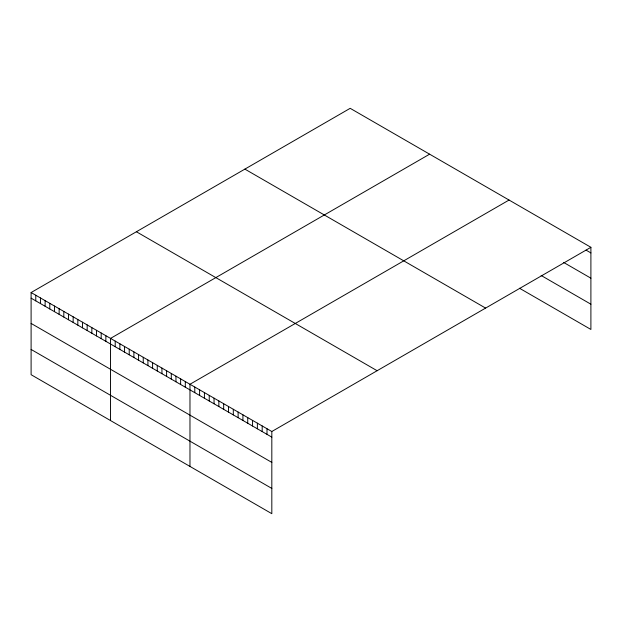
<?xml version="1.0" encoding="UTF-8"?>
<svg xmlns="http://www.w3.org/2000/svg" width="622" height="622" viewBox="0 0 622 622"><rect width="100%" height="100%" fill="white"/><g stroke="black" fill="none" stroke-linecap="round" stroke-linejoin="round"><path stroke-width="0.93" d="M590.9 247.299L271.822 431.512L271.822 513.679L31.1 374.701L31.1 292.542L350.178 108.321L590.9 247.299L590.9 329.458L519.487 288.235M429.615 154.178L110.537 338.399L110.537 420.565M509.053 200.043L189.974 384.264L189.974 466.43M586.087 250.137L590.9 252.921M563.618 262.43L590.9 278.182M541.148 275.484L590.9 304.205M244.881 169.114L485.603 308.092M136.397 231.749L377.119 370.72M31.1 292.542L271.822 431.512M31.1 298.163L271.822 437.142M31.1 323.424L271.822 462.403M31.1 349.447L271.822 488.425M267.001 428.737L267.001 434.358M262.189 425.953L262.189 431.582M257.376 423.178L257.376 428.799M252.563 420.402L252.563 426.023M247.743 417.619L247.743 423.24M242.93 414.843L242.93 420.464M238.117 412.059L238.117 417.681M233.304 409.284L233.304 414.905M228.492 406.5L228.492 412.122M223.671 403.725L223.671 409.346M218.858 400.941L218.858 406.563M214.046 398.166L214.046 403.787M209.233 395.382L209.233 401.003M204.42 392.606L204.42 398.228M199.6 389.823L199.6 395.444M194.787 387.047L194.787 392.669M185.302 381.566L185.302 387.187M180.629 378.868L180.629 384.489M175.956 376.17L175.956 381.791M171.283 373.472L171.283 379.093M166.61 370.774L166.61 376.403M161.938 368.076L161.938 373.705M157.265 365.378L157.265 371.007M152.592 362.68L152.592 368.31M147.919 359.982L147.919 365.612M143.247 357.285L143.247 362.914M138.574 354.587L138.574 360.216M133.901 351.889L133.901 357.518M129.228 349.191L129.228 354.82M124.555 346.493L124.555 352.122M119.883 343.795L119.883 349.424M115.21 341.097L115.21 346.726M105.864 335.701L105.864 341.33M101.192 333.003L101.192 338.632M96.519 330.305L96.519 335.934M91.846 327.607L91.846 333.236M87.173 324.909L87.173 330.539M82.501 322.212L82.501 327.841M77.828 319.514L77.828 325.143M73.155 316.816L73.155 322.445M68.482 314.118L68.482 319.747M63.809 311.42L63.809 317.049M59.137 308.73L59.137 314.351M54.464 306.032L54.464 311.653M49.791 303.334L49.791 308.955M45.118 300.636L45.118 306.257M40.446 297.938L40.446 303.559M35.773 295.24L35.773 300.861"/></g></svg>
